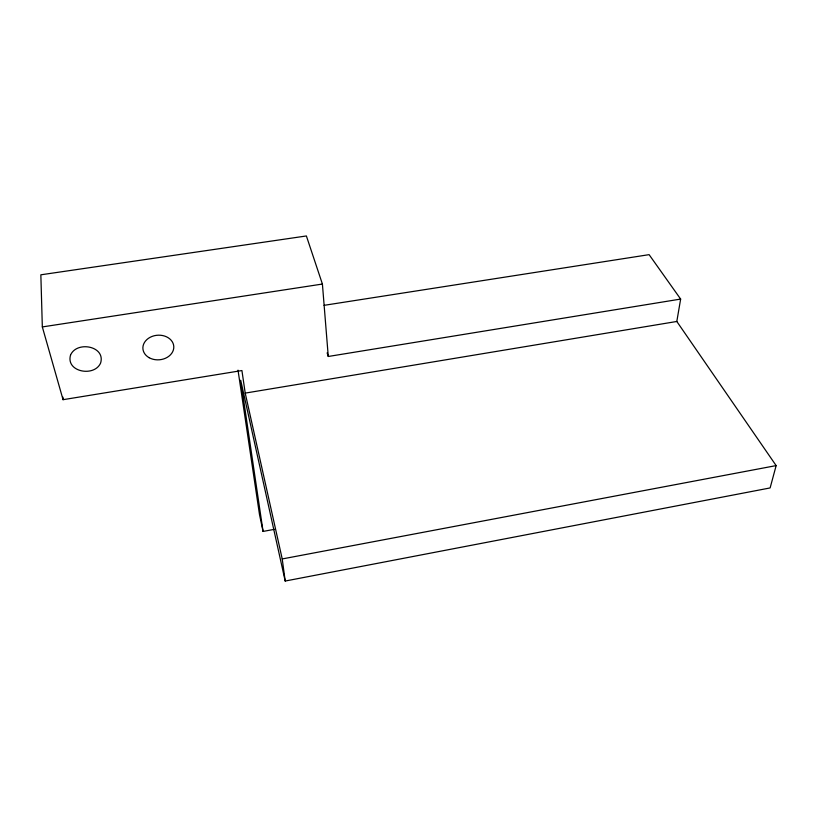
<?xml version="1.0" encoding="UTF-8"?>
<svg xmlns="http://www.w3.org/2000/svg" width="817" height="817" viewBox="0 0 817 817"><rect width="100%" height="100%" fill="white"/><g stroke="black" fill="none" stroke-linecap="round" stroke-linejoin="round"><path stroke-width="1.23" d="M274.369 529.345L263.074 531.428L240.709 380.242L285.194 581.04L770.125 487.933L776.15 465.598L676.813 321.469L680.643 299.073L649.106 254.649L324.063 305.333M285.194 581.04L282.222 558.94L776.15 465.598M680.643 299.073L328.271 356.478L322.409 284.05L306.385 235.96L40.85 274.808L42.331 326.923L63.062 399.687L241.924 370.55L245.212 393.11L676.813 321.469M42.331 326.923L322.409 284.05M327.137 352.873L328.271 356.478M245.212 393.11L282.222 558.94M263.074 531.428L259.5 514.587L238.013 370.162M62.94 397.154L63.062 399.687M70.517 355.17C65.646 372.072 94.415 377.301 100.614 363.024C105.822 345.989 76.573 340.607 70.517 355.17M149.194 357.723A15.482 12.316 -4.5 0 0 173.715 348.41A15.482 12.316 -4.5 0 0 152.115 336.41A15.482 12.316 -4.5 0 0 149.194 357.723"/></g></svg>
